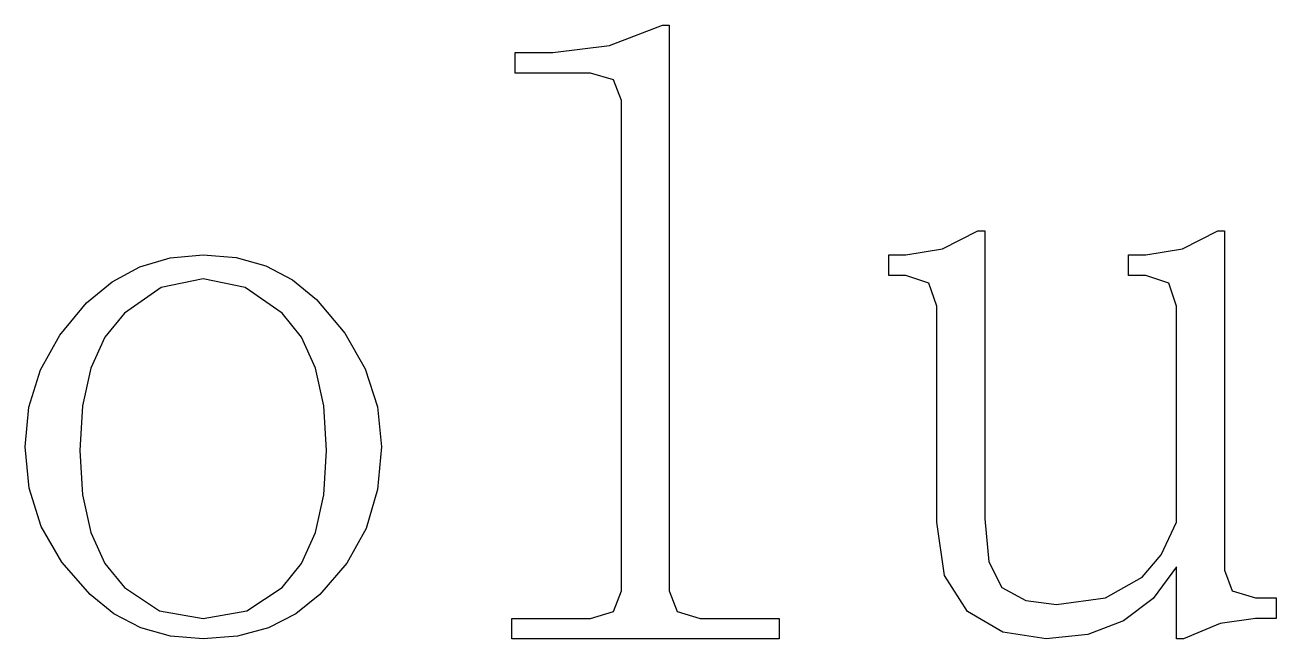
# Model space of a CAD drawing. Extents: x -200 to 421, y -75 to 295.
# Drawn here: x -50.89 to -37.61, y 5.7 to 12.21 of the extents above; entities that cross this region are included whole.
import ezdxf

# ---------------------------------------------------------------- set-up
doc = ezdxf.new("R2010")
doc.units = 0
doc.layers.get('0').update_dxf_attribs({"linetype": 'CONTINUOUS'})

# ---------------------------------------------------------------- blocks, each defined once
blk = doc.blocks.new('BLOCK_1910')
at = {"color": 7}
blk.add_lwpolyline([(-48.995, 9.774), (-48.647, 9.744)], dxfattribs=at)
blk = doc.blocks.new('BLOCK_1911')
at = {"color": 7}
blk.add_lwpolyline([(-48.647, 9.744), (-48.332, 9.656)], dxfattribs=at)
blk = doc.blocks.new('BLOCK_1912')
at = {"color": 7}
blk.add_lwpolyline([(-48.332, 9.656), (-48.047, 9.508)], dxfattribs=at)
blk = doc.blocks.new('BLOCK_1913')
at = {"color": 7}
blk.add_lwpolyline([(-48.047, 9.508), (-47.795, 9.301)], dxfattribs=at)
blk = doc.blocks.new('BLOCK_1914')
at = {"color": 7}
blk.add_lwpolyline([(-47.795, 9.301), (-47.493, 8.944)], dxfattribs=at)
blk = doc.blocks.new('BLOCK_1915')
at = {"color": 7}
blk.add_lwpolyline([(-47.493, 8.944), (-47.277, 8.565)], dxfattribs=at)
blk = doc.blocks.new('BLOCK_1916')
at = {"color": 7}
blk.add_lwpolyline([(-47.277, 8.565), (-47.147, 8.163)], dxfattribs=at)
blk = doc.blocks.new('BLOCK_1917')
at = {"color": 7}
blk.add_lwpolyline([(-47.147, 8.163), (-47.104, 7.738)], dxfattribs=at)
blk = doc.blocks.new('BLOCK_1918')
at = {"color": 7}
blk.add_lwpolyline([(-47.104, 7.738), (-47.145, 7.285)], dxfattribs=at)
blk = doc.blocks.new('BLOCK_1919')
at = {"color": 7}
blk.add_lwpolyline([(-47.145, 7.285), (-47.268, 6.874)], dxfattribs=at)
blk = doc.blocks.new('BLOCK_1920')
at = {"color": 7}
blk.add_lwpolyline([(-47.268, 6.874), (-47.472, 6.504)], dxfattribs=at)
blk = doc.blocks.new('BLOCK_1921')
at = {"color": 7}
blk.add_lwpolyline([(-47.472, 6.504), (-47.759, 6.174)], dxfattribs=at)
blk = doc.blocks.new('BLOCK_1922')
at = {"color": 7}
blk.add_lwpolyline([(-47.759, 6.174), (-48.013, 5.967)], dxfattribs=at)
blk = doc.blocks.new('BLOCK_1923')
at = {"color": 7}
blk.add_lwpolyline([(-48.013, 5.967), (-48.304, 5.819)], dxfattribs=at)
blk = doc.blocks.new('BLOCK_1924')
at = {"color": 7}
blk.add_lwpolyline([(-48.304, 5.819), (-48.632, 5.731)], dxfattribs=at)
blk = doc.blocks.new('BLOCK_1925')
at = {"color": 7}
blk.add_lwpolyline([(-48.632, 5.731), (-48.995, 5.701)], dxfattribs=at)
blk = doc.blocks.new('BLOCK_1926')
at = {"color": 7}
blk.add_lwpolyline([(-48.995, 5.701), (-49.343, 5.731)], dxfattribs=at)
blk = doc.blocks.new('BLOCK_1927')
at = {"color": 7}
blk.add_lwpolyline([(-49.343, 5.731), (-49.659, 5.819)], dxfattribs=at)
blk = doc.blocks.new('BLOCK_1928')
at = {"color": 7}
blk.add_lwpolyline([(-49.659, 5.819), (-49.943, 5.967)], dxfattribs=at)
blk = doc.blocks.new('BLOCK_1929')
at = {"color": 7}
blk.add_lwpolyline([(-49.943, 5.967), (-50.195, 6.174)], dxfattribs=at)
blk = doc.blocks.new('BLOCK_1930')
at = {"color": 7}
blk.add_lwpolyline([(-50.195, 6.174), (-50.497, 6.517)], dxfattribs=at)
blk = doc.blocks.new('BLOCK_1931')
at = {"color": 7}
blk.add_lwpolyline([(-50.497, 6.517), (-50.713, 6.892)], dxfattribs=at)
blk = doc.blocks.new('BLOCK_1932')
at = {"color": 7}
blk.add_lwpolyline([(-50.713, 6.892), (-50.843, 7.299)], dxfattribs=at)
blk = doc.blocks.new('BLOCK_1933')
at = {"color": 7}
blk.add_lwpolyline([(-50.843, 7.299), (-50.886, 7.738)], dxfattribs=at)
blk = doc.blocks.new('BLOCK_1934')
at = {"color": 7}
blk.add_lwpolyline([(-50.886, 7.738), (-50.845, 8.16)], dxfattribs=at)
blk = doc.blocks.new('BLOCK_1935')
at = {"color": 7}
blk.add_lwpolyline([(-50.845, 8.16), (-50.722, 8.556)], dxfattribs=at)
blk = doc.blocks.new('BLOCK_1936')
at = {"color": 7}
blk.add_lwpolyline([(-50.722, 8.556), (-50.518, 8.924)], dxfattribs=at)
blk = doc.blocks.new('BLOCK_1937')
at = {"color": 7}
blk.add_lwpolyline([(-50.518, 8.924), (-50.232, 9.265)], dxfattribs=at)
blk = doc.blocks.new('BLOCK_1938')
at = {"color": 7}
blk.add_lwpolyline([(-50.232, 9.265), (-49.963, 9.488)], dxfattribs=at)
blk = doc.blocks.new('BLOCK_1939')
at = {"color": 7}
blk.add_lwpolyline([(-49.963, 9.488), (-49.668, 9.647)], dxfattribs=at)
blk = doc.blocks.new('BLOCK_1940')
at = {"color": 7}
blk.add_lwpolyline([(-49.668, 9.647), (-49.345, 9.742)], dxfattribs=at)
blk = doc.blocks.new('BLOCK_1941')
at = {"color": 7}
blk.add_lwpolyline([(-49.345, 9.742), (-48.995, 9.774)], dxfattribs=at)
blk = doc.blocks.new('BLOCK_1942')
at = {"color": 7}
blk.add_lwpolyline([(-48.995, 9.519), (-49.441, 9.429)], dxfattribs=at)
blk = doc.blocks.new('BLOCK_1943')
at = {"color": 7}
blk.add_lwpolyline([(-49.441, 9.429), (-49.832, 9.156)], dxfattribs=at)
blk = doc.blocks.new('BLOCK_1944')
at = {"color": 7}
blk.add_lwpolyline([(-49.832, 9.156), (-50.038, 8.901)], dxfattribs=at)
blk = doc.blocks.new('BLOCK_1945')
at = {"color": 7}
blk.add_lwpolyline([(-50.038, 8.901), (-50.186, 8.574)], dxfattribs=at)
blk = doc.blocks.new('BLOCK_1946')
at = {"color": 7}
blk.add_lwpolyline([(-50.186, 8.574), (-50.275, 8.174)], dxfattribs=at)
blk = doc.blocks.new('BLOCK_1947')
at = {"color": 7}
blk.add_lwpolyline([(-50.275, 8.174), (-50.304, 7.701)], dxfattribs=at)
blk = doc.blocks.new('BLOCK_1948')
at = {"color": 7}
blk.add_lwpolyline([(-50.304, 7.701), (-50.275, 7.229)], dxfattribs=at)
blk = doc.blocks.new('BLOCK_1949')
at = {"color": 7}
blk.add_lwpolyline([(-50.275, 7.229), (-50.186, 6.829)], dxfattribs=at)
blk = doc.blocks.new('BLOCK_1950')
at = {"color": 7}
blk.add_lwpolyline([(-50.186, 6.829), (-50.038, 6.501)], dxfattribs=at)
blk = doc.blocks.new('BLOCK_1951')
at = {"color": 7}
blk.add_lwpolyline([(-50.038, 6.501), (-49.832, 6.247)], dxfattribs=at)
blk = doc.blocks.new('BLOCK_1952')
at = {"color": 7}
blk.add_lwpolyline([(-49.832, 6.247), (-49.459, 6.001)], dxfattribs=at)
blk = doc.blocks.new('BLOCK_1953')
at = {"color": 7}
blk.add_lwpolyline([(-49.459, 6.001), (-48.995, 5.919)], dxfattribs=at)
blk = doc.blocks.new('BLOCK_1954')
at = {"color": 7}
blk.add_lwpolyline([(-48.995, 5.919), (-48.532, 6.001)], dxfattribs=at)
blk = doc.blocks.new('BLOCK_1955')
at = {"color": 7}
blk.add_lwpolyline([(-48.532, 6.001), (-48.159, 6.247)], dxfattribs=at)
blk = doc.blocks.new('BLOCK_1956')
at = {"color": 7}
blk.add_lwpolyline([(-48.159, 6.247), (-47.952, 6.501)], dxfattribs=at)
blk = doc.blocks.new('BLOCK_1957')
at = {"color": 7}
blk.add_lwpolyline([(-47.952, 6.501), (-47.804, 6.829)], dxfattribs=at)
blk = doc.blocks.new('BLOCK_1958')
at = {"color": 7}
blk.add_lwpolyline([(-47.804, 6.829), (-47.716, 7.229)], dxfattribs=at)
blk = doc.blocks.new('BLOCK_1959')
at = {"color": 7}
blk.add_lwpolyline([(-47.716, 7.229), (-47.686, 7.701)], dxfattribs=at)
blk = doc.blocks.new('BLOCK_1960')
at = {"color": 7}
blk.add_lwpolyline([(-47.686, 7.701), (-47.716, 8.174)], dxfattribs=at)
blk = doc.blocks.new('BLOCK_1961')
at = {"color": 7}
blk.add_lwpolyline([(-47.716, 8.174), (-47.804, 8.574)], dxfattribs=at)
blk = doc.blocks.new('BLOCK_1962')
at = {"color": 7}
blk.add_lwpolyline([(-47.804, 8.574), (-47.952, 8.901)], dxfattribs=at)
blk = doc.blocks.new('BLOCK_1963')
at = {"color": 7}
blk.add_lwpolyline([(-47.952, 8.901), (-48.159, 9.156)], dxfattribs=at)
blk = doc.blocks.new('BLOCK_1964')
at = {"color": 7}
blk.add_lwpolyline([(-48.159, 9.156), (-48.55, 9.429)], dxfattribs=at)
blk = doc.blocks.new('BLOCK_1965')
at = {"color": 7}
blk.add_lwpolyline([(-48.55, 9.429), (-48.995, 9.519)], dxfattribs=at)
blk = doc.blocks.new('BLOCK_1966')
at = {"color": 7}
blk.add_lwpolyline([(-45.286, 11.919), (-44.686, 11.992)], dxfattribs=at)
blk = doc.blocks.new('BLOCK_1967')
at = {"color": 7}
blk.add_lwpolyline([(-44.686, 11.992), (-44.122, 12.21)], dxfattribs=at)
blk = doc.blocks.new('BLOCK_1968')
at = {"color": 7}
blk.add_lwpolyline([(-44.122, 12.21), (-44.05, 12.21)], dxfattribs=at)
blk = doc.blocks.new('BLOCK_1969')
at = {"color": 7}
blk.add_lwpolyline([(-44.05, 12.21), (-44.05, 6.21)], dxfattribs=at)
blk = doc.blocks.new('BLOCK_1970')
at = {"color": 7}
blk.add_lwpolyline([(-44.05, 6.21), (-43.968, 5.992)], dxfattribs=at)
blk = doc.blocks.new('BLOCK_1971')
at = {"color": 7}
blk.add_lwpolyline([(-43.968, 5.992), (-43.722, 5.919)], dxfattribs=at)
blk = doc.blocks.new('BLOCK_1972')
at = {"color": 7}
blk.add_lwpolyline([(-43.722, 5.919), (-42.886, 5.919)], dxfattribs=at)
blk = doc.blocks.new('BLOCK_1973')
at = {"color": 7}
blk.add_lwpolyline([(-42.886, 5.919), (-42.886, 5.701)], dxfattribs=at)
blk = doc.blocks.new('BLOCK_1974')
at = {"color": 7}
blk.add_lwpolyline([(-42.886, 5.701), (-45.722, 5.701)], dxfattribs=at)
blk = doc.blocks.new('BLOCK_1975')
at = {"color": 7}
blk.add_lwpolyline([(-45.722, 5.701), (-45.722, 5.919)], dxfattribs=at)
blk = doc.blocks.new('BLOCK_1976')
at = {"color": 7}
blk.add_lwpolyline([(-45.722, 5.919), (-44.886, 5.919)], dxfattribs=at)
blk = doc.blocks.new('BLOCK_1977')
at = {"color": 7}
blk.add_lwpolyline([(-44.886, 5.919), (-44.641, 5.992)], dxfattribs=at)
blk = doc.blocks.new('BLOCK_1978')
at = {"color": 7}
blk.add_lwpolyline([(-44.641, 5.992), (-44.559, 6.21)], dxfattribs=at)
blk = doc.blocks.new('BLOCK_1979')
at = {"color": 7}
blk.add_lwpolyline([(-44.559, 6.21), (-44.559, 11.41)], dxfattribs=at)
blk = doc.blocks.new('BLOCK_1980')
at = {"color": 7}
blk.add_lwpolyline([(-44.559, 11.41), (-44.641, 11.629)], dxfattribs=at)
blk = doc.blocks.new('BLOCK_1981')
at = {"color": 7}
blk.add_lwpolyline([(-44.641, 11.629), (-44.886, 11.701)], dxfattribs=at)
blk = doc.blocks.new('BLOCK_1982')
at = {"color": 7}
blk.add_lwpolyline([(-44.886, 11.701), (-45.686, 11.701)], dxfattribs=at)
blk = doc.blocks.new('BLOCK_1983')
at = {"color": 7}
blk.add_lwpolyline([(-45.686, 11.701), (-45.686, 11.919)], dxfattribs=at)
blk = doc.blocks.new('BLOCK_1984')
at = {"color": 7}
blk.add_lwpolyline([(-45.686, 11.919), (-45.286, 11.919)], dxfattribs=at)
blk = doc.blocks.new('BLOCK_1985')
at = {"color": 7}
blk.add_lwpolyline([(-40.704, 6.974), (-40.659, 6.519)], dxfattribs=at)
blk = doc.blocks.new('BLOCK_1986')
at = {"color": 7}
blk.add_lwpolyline([(-40.659, 6.519), (-40.522, 6.247)], dxfattribs=at)
blk = doc.blocks.new('BLOCK_1987')
at = {"color": 7}
blk.add_lwpolyline([(-40.522, 6.247), (-40.268, 6.11)], dxfattribs=at)
blk = doc.blocks.new('BLOCK_1988')
at = {"color": 7}
blk.add_lwpolyline([(-40.268, 6.11), (-39.941, 6.065)], dxfattribs=at)
blk = doc.blocks.new('BLOCK_1989')
at = {"color": 7}
blk.add_lwpolyline([(-39.941, 6.065), (-39.422, 6.138)], dxfattribs=at)
blk = doc.blocks.new('BLOCK_1990')
at = {"color": 7}
blk.add_lwpolyline([(-39.422, 6.138), (-39.032, 6.356)], dxfattribs=at)
blk = doc.blocks.new('BLOCK_1991')
at = {"color": 7}
blk.add_lwpolyline([(-39.032, 6.356), (-38.832, 6.592)], dxfattribs=at)
blk = doc.blocks.new('BLOCK_1992')
at = {"color": 7}
blk.add_lwpolyline([(-38.832, 6.592), (-38.668, 6.938)], dxfattribs=at)
blk = doc.blocks.new('BLOCK_1993')
at = {"color": 7}
blk.add_lwpolyline([(-38.668, 6.938), (-38.668, 9.229)], dxfattribs=at)
blk = doc.blocks.new('BLOCK_1994')
at = {"color": 7}
blk.add_lwpolyline([(-38.668, 9.229), (-38.75, 9.474)], dxfattribs=at)
blk = doc.blocks.new('BLOCK_1995')
at = {"color": 7}
blk.add_lwpolyline([(-38.75, 9.474), (-38.995, 9.556)], dxfattribs=at)
blk = doc.blocks.new('BLOCK_1996')
at = {"color": 7}
blk.add_lwpolyline([(-38.995, 9.556), (-39.177, 9.556)], dxfattribs=at)
blk = doc.blocks.new('BLOCK_1997')
at = {"color": 7}
blk.add_lwpolyline([(-39.177, 9.556), (-39.177, 9.774)], dxfattribs=at)
blk = doc.blocks.new('BLOCK_1998')
at = {"color": 7}
blk.add_lwpolyline([(-39.177, 9.774), (-38.995, 9.774)], dxfattribs=at)
blk = doc.blocks.new('BLOCK_1999')
at = {"color": 7}
blk.add_lwpolyline([(-38.995, 9.774), (-38.604, 9.838)], dxfattribs=at)
blk = doc.blocks.new('BLOCK_2000')
at = {"color": 7}
blk.add_lwpolyline([(-38.604, 9.838), (-38.232, 10.029)], dxfattribs=at)
blk = doc.blocks.new('BLOCK_2001')
at = {"color": 7}
blk.add_lwpolyline([(-38.232, 10.029), (-38.159, 10.029)], dxfattribs=at)
blk = doc.blocks.new('BLOCK_2002')
at = {"color": 7}
blk.add_lwpolyline([(-38.159, 10.029), (-38.159, 6.429)], dxfattribs=at)
blk = doc.blocks.new('BLOCK_2003')
at = {"color": 7}
blk.add_lwpolyline([(-38.159, 6.429), (-38.077, 6.21)], dxfattribs=at)
blk = doc.blocks.new('BLOCK_2004')
at = {"color": 7}
blk.add_lwpolyline([(-38.077, 6.21), (-37.832, 6.138)], dxfattribs=at)
blk = doc.blocks.new('BLOCK_2005')
at = {"color": 7}
blk.add_lwpolyline([(-37.832, 6.138), (-37.613, 6.138)], dxfattribs=at)
blk = doc.blocks.new('BLOCK_2006')
at = {"color": 7}
blk.add_lwpolyline([(-37.613, 6.138), (-37.613, 5.919)], dxfattribs=at)
blk = doc.blocks.new('BLOCK_2007')
at = {"color": 7}
blk.add_lwpolyline([(-37.613, 5.919), (-37.832, 5.919)], dxfattribs=at)
blk = doc.blocks.new('BLOCK_2008')
at = {"color": 7}
blk.add_lwpolyline([(-37.832, 5.919), (-38.204, 5.865)], dxfattribs=at)
blk = doc.blocks.new('BLOCK_2009')
at = {"color": 7}
blk.add_lwpolyline([(-38.204, 5.865), (-38.595, 5.701)], dxfattribs=at)
blk = doc.blocks.new('BLOCK_2010')
at = {"color": 7}
blk.add_lwpolyline([(-38.595, 5.701), (-38.668, 5.701)], dxfattribs=at)
blk = doc.blocks.new('BLOCK_2011')
at = {"color": 7}
blk.add_lwpolyline([(-38.668, 5.701), (-38.668, 6.465)], dxfattribs=at)
blk = doc.blocks.new('BLOCK_2012')
at = {"color": 7}
blk.add_lwpolyline([(-38.668, 6.465), (-38.918, 6.131)], dxfattribs=at)
blk = doc.blocks.new('BLOCK_2013')
at = {"color": 7}
blk.add_lwpolyline([(-38.918, 6.131), (-39.232, 5.892)], dxfattribs=at)
blk = doc.blocks.new('BLOCK_2014')
at = {"color": 7}
blk.add_lwpolyline([(-39.232, 5.892), (-39.609, 5.749)], dxfattribs=at)
blk = doc.blocks.new('BLOCK_2015')
at = {"color": 7}
blk.add_lwpolyline([(-39.609, 5.749), (-40.05, 5.701)], dxfattribs=at)
blk = doc.blocks.new('BLOCK_2016')
at = {"color": 7}
blk.add_lwpolyline([(-40.05, 5.701), (-40.513, 5.774)], dxfattribs=at)
blk = doc.blocks.new('BLOCK_2017')
at = {"color": 7}
blk.add_lwpolyline([(-40.513, 5.774), (-40.886, 5.992)], dxfattribs=at)
blk = doc.blocks.new('BLOCK_2018')
at = {"color": 7}
blk.add_lwpolyline([(-40.886, 5.992), (-41.132, 6.374)], dxfattribs=at)
blk = doc.blocks.new('BLOCK_2019')
at = {"color": 7}
blk.add_lwpolyline([(-41.132, 6.374), (-41.213, 6.938)], dxfattribs=at)
blk = doc.blocks.new('BLOCK_2020')
at = {"color": 7}
blk.add_lwpolyline([(-41.213, 6.938), (-41.213, 9.229)], dxfattribs=at)
blk = doc.blocks.new('BLOCK_2021')
at = {"color": 7}
blk.add_lwpolyline([(-41.213, 9.229), (-41.295, 9.474)], dxfattribs=at)
blk = doc.blocks.new('BLOCK_2022')
at = {"color": 7}
blk.add_lwpolyline([(-41.295, 9.474), (-41.541, 9.556)], dxfattribs=at)
blk = doc.blocks.new('BLOCK_2023')
at = {"color": 7}
blk.add_lwpolyline([(-41.541, 9.556), (-41.722, 9.556)], dxfattribs=at)
blk = doc.blocks.new('BLOCK_2024')
at = {"color": 7}
blk.add_lwpolyline([(-41.722, 9.556), (-41.722, 9.774)], dxfattribs=at)
blk = doc.blocks.new('BLOCK_2025')
at = {"color": 7}
blk.add_lwpolyline([(-41.722, 9.774), (-41.541, 9.774)], dxfattribs=at)
blk = doc.blocks.new('BLOCK_2026')
at = {"color": 7}
blk.add_lwpolyline([(-41.541, 9.774), (-41.15, 9.838)], dxfattribs=at)
blk = doc.blocks.new('BLOCK_2027')
at = {"color": 7}
blk.add_lwpolyline([(-41.15, 9.838), (-40.777, 10.029)], dxfattribs=at)
blk = doc.blocks.new('BLOCK_2028')
at = {"color": 7}
blk.add_lwpolyline([(-40.777, 10.029), (-40.704, 10.029)], dxfattribs=at)
blk = doc.blocks.new('BLOCK_2029')
at = {"color": 7}
blk.add_lwpolyline([(-40.704, 10.029), (-40.704, 6.974)], dxfattribs=at)

msp = doc.modelspace()

# ---------------------------------------------------------------- block references
for name in ['BLOCK_1967', 'BLOCK_1968', 'BLOCK_1969', 'BLOCK_1966', 'BLOCK_1983', 'BLOCK_1984', 'BLOCK_1982', 'BLOCK_1981', 'BLOCK_1980', 'BLOCK_1979', 'BLOCK_2027', 'BLOCK_2028', 'BLOCK_2029', 'BLOCK_2000', 'BLOCK_2001', 'BLOCK_2002', 'BLOCK_2026', 'BLOCK_1999', 'BLOCK_1940', 'BLOCK_1941', 'BLOCK_1910', 'BLOCK_1911', 'BLOCK_2024', 'BLOCK_2025', 'BLOCK_1997', 'BLOCK_1998', 'BLOCK_1939', 'BLOCK_1912', 'BLOCK_1938', 'BLOCK_1943', 'BLOCK_1942', 'BLOCK_1965', 'BLOCK_1964', 'BLOCK_1913', 'BLOCK_2023', 'BLOCK_2022', 'BLOCK_2021', 'BLOCK_1996', 'BLOCK_1995', 'BLOCK_1994', 'BLOCK_1914', 'BLOCK_1937', 'BLOCK_2020', 'BLOCK_1993', 'BLOCK_1944', 'BLOCK_1963', 'BLOCK_1936', 'BLOCK_1945', 'BLOCK_1962', 'BLOCK_1915', 'BLOCK_1935', 'BLOCK_1946', 'BLOCK_1961', 'BLOCK_1916', 'BLOCK_1934', 'BLOCK_1947', 'BLOCK_1960', 'BLOCK_1917', 'BLOCK_1933', 'BLOCK_1948', 'BLOCK_1959', 'BLOCK_1918', 'BLOCK_1932', 'BLOCK_1949', 'BLOCK_1958', 'BLOCK_1919', 'BLOCK_2019', 'BLOCK_1985', 'BLOCK_1992', 'BLOCK_1931', 'BLOCK_1950', 'BLOCK_1957', 'BLOCK_1920', 'BLOCK_1930', 'BLOCK_1986', 'BLOCK_1991', 'BLOCK_1951', 'BLOCK_1956', 'BLOCK_1921', 'BLOCK_2018', 'BLOCK_2012', 'BLOCK_2011', 'BLOCK_2003', 'BLOCK_1952', 'BLOCK_1955', 'BLOCK_1987', 'BLOCK_1990', 'BLOCK_1929', 'BLOCK_1922', 'BLOCK_1978', 'BLOCK_1970', 'BLOCK_1988', 'BLOCK_1989', 'BLOCK_2013', 'BLOCK_2004', 'BLOCK_2005', 'BLOCK_2006', 'BLOCK_1953', 'BLOCK_1954', 'BLOCK_1977', 'BLOCK_1971', 'BLOCK_2017', 'BLOCK_1928', 'BLOCK_1923', 'BLOCK_1975', 'BLOCK_1976', 'BLOCK_1972', 'BLOCK_1973', 'BLOCK_2014', 'BLOCK_2009', 'BLOCK_2008', 'BLOCK_2007', 'BLOCK_1927', 'BLOCK_1926', 'BLOCK_1925', 'BLOCK_1924', 'BLOCK_2016', 'BLOCK_2015', 'BLOCK_1974', 'BLOCK_2010']:
    msp.add_blockref(name, (0, 0))

doc.saveas('drawing.dxf')
